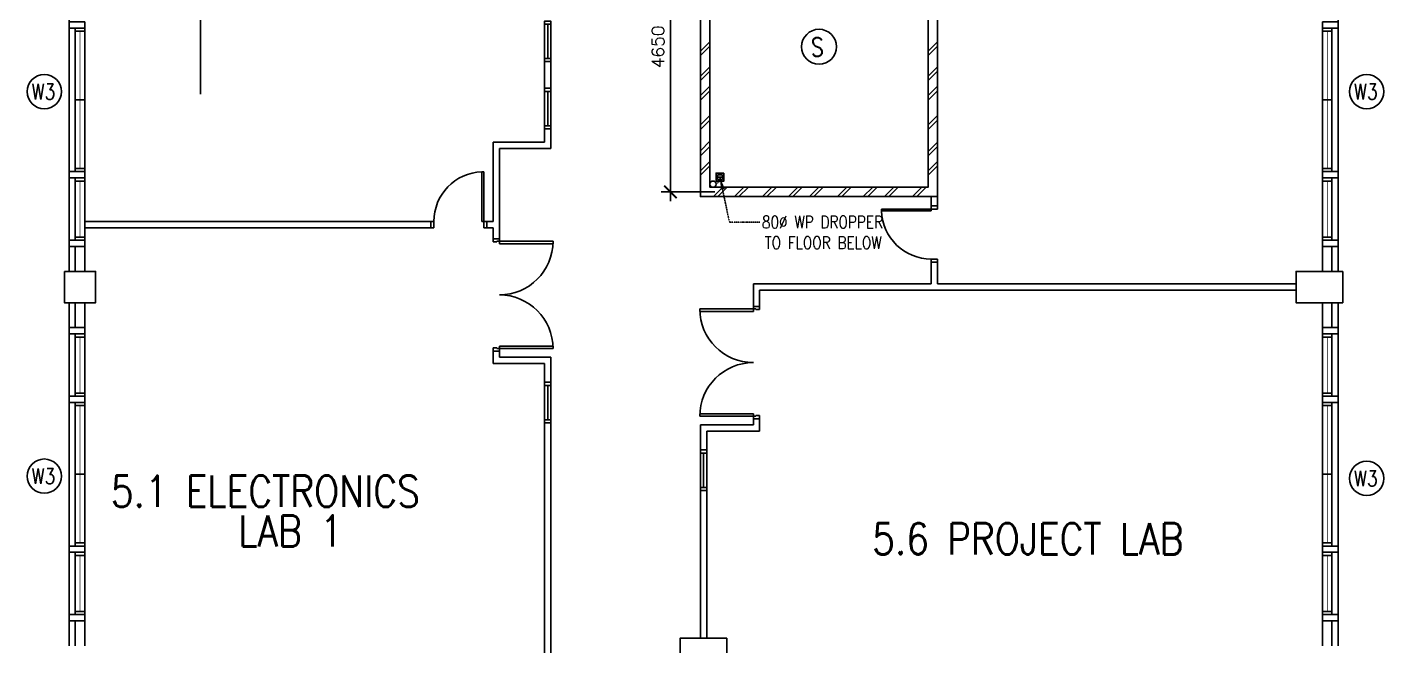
# Model space of a CAD drawing. Extents: x 2266480 to 2632177, y -858634 to -757244.
# Drawn here: x 2508202 to 2529958, y -802174 to -792258 of the extents above; entities that cross this region are included whole.
import ezdxf
from ezdxf.enums import TextEntityAlignment as Align

# ---------------------------------------------------------------- set-up
doc = ezdxf.new("R2010")
doc.units = 0
doc.header["$LTSCALE"] = 10
doc.header["$MEASUREMENT"] = 0
doc.linetypes.add('DIVIDE', pattern=[1.25, 0.5, -0.25, 0, -0.25, 0, -0.25])
doc.layers.get('0').update_dxf_attribs({"linetype": 'CONTINUOUS'})
doc.layers.get('DEFPOINTS').update_dxf_attribs({"linetype": 'CONTINUOUS'})
for name, color, linetype in [('-FF', 240, 'CONTINUOUS'), ('-SPR TEXT', 2, 'CONTINUOUS'), ('AR', 7, 'CONTINUOUS'), ('COL', 3, 'CONTINUOUS'), ('DIM', 7, 'CONTINUOUS'), ('DOOR', 5, 'CONTINUOUS'), ('DR', 7, 'CONTINUOUS'), ('FIT', 5, 'CONTINUOUS'), ('H', 1, 'CONTINUOUS'), ('hatch', 7, 'CONTINUOUS'), ('LINE', 7, 'CONTINUOUS'), ('partition', 7, 'CONTINUOUS'), ('PIPE', 5, 'DIVIDE'), ('stair', 7, 'CONTINUOUS'), ('T25', 7, 'CONTINUOUS'), ('T50', 4, 'CONTINUOUS'), ('WALL', 2, 'CONTINUOUS'), ('WIN', 5, 'CONTINUOUS'), ('WIN-T', 7, 'CONTINUOUS'), ('WP', 50, 'DIVIDE')]:
    doc.layers.add(name, color=color, linetype=linetype)
doc.styles.add('125', font='romans.shx', dxfattribs={"width": 0.9, "height": 225})
doc.styles.add('E', font='ROMANS.SHX', dxfattribs={"width": 0.9})
doc.styles.add('ROMANS', font='romans')
doc.styles.get("Standard").update_dxf_attribs({"font": 'ROMANS.SHX'})
doc.dimstyles.new('STANDARD$0', dxfattribs={"dimscale": 0, "dimtxt": 8, "dimasz": 6, "dimexe": 1, "dimexo": 1, "dimgap": 3, "dimtad": 1, "dimdec": 0, "dimlfac": -1, "dimrnd": 1, "dimzin": 0, "dimdsep": 46, "dimtxsty": 'Standard', "dimcen": 0, "dimclrd": 5, "dimclre": 250, "dimadec": 0, "dimazin": 0, "dimtfac": 1, "dimtdec": 4, "dimtofl": 0, "dimtmove": 0, "dimatfit": 3, "dimfxl": 1, "dimtolj": 1, "dimtzin": 0, "dimarcsym": 0})

# ---------------------------------------------------------------- blocks, each defined once
blk = doc.blocks.new('FG')
at = {"layer": 'LINE', "linetype": 'Continuous'}
for points in [[(0, 0), (50, 0), (50, 100), (0, 100)], [(600, 0), (650, 0), (650, 100), (600, 100)]]:
    blk.add_lwpolyline(points, close=True, dxfattribs=at)
at = {"layer": 'LINE', "color": 5, "linetype": 'Continuous'}
for points in [[(600, 100), (50, 100)], [(50, 0), (600, 0)]]:
    blk.add_lwpolyline(points, dxfattribs=at)
at = {"layer": 'LINE', "color": 1, "linetype": 'Continuous'}
blk.add_lwpolyline([(50, 50), (600, 50)], dxfattribs=at)
blk = doc.blocks.new('D1800-A')
at = {"layer": 'DR'}
for p, q in [((0, 0), (100, 0)), ((0, -50), (0, 0)), ((100, 0), (100, -40)), ((60, -50), (0, -50)), ((100, -40), (60, -40)), ((60, -40), (60, -50)), ((100, -40), (960, -40)), ((100, -80), (100, -40)), ((959, -80), (100, -80)), ((959, -1720), (100, -1720)), ((100, -1720), (100, -1760)), ((60, -1750), (0, -1750)), ((0, -1750), (0, -1800)), ((0, -1800), (100, -1800)), ((60, -1760), (60, -1750)), ((100, -1760), (60, -1760)), ((100, -1760), (960, -1760)), ((100, -1800), (100, -1760))]:
    blk.add_line(p, q, dxfattribs=at)
for centre, start, end in [((100, -40), 270.0001, 0), ((100, -1760), 0, 90)]:
    blk.add_arc(centre, 860, start, end, dxfattribs=at)
blk = doc.blocks.new('D900')
at = {"layer": 'DOOR', "color": 7}
for p, q in [((50, 100), (50, 899)), ((80, 899), (50, 899)), ((80, 100), (80, 899)), ((0, 100), (0, 0)), ((0, 100), (50, 100)), ((0, 0), (50, 0)), ((50, 100), (50, 0)), ((50, 100), (80, 100)), ((850, 100), (850, 0)), ((850, 100), (900, 100)), ((850, 0), (900, 0)), ((900, 100), (900, 0))]:
    blk.add_line(p, q, dxfattribs=at)
blk.add_arc((50, 100), 800, 0, 87.8509, dxfattribs=at)
blk = doc.blocks.new('_ARCHTICK')
at = {"color": 0, "linetype": 'ByBlock', "const_width": 0.15}
blk.add_lwpolyline([(-0.5, -0.5), (0.5, 0.5)], dxfattribs=at)
blk = doc.blocks.new('*D76')
at = {"layer": 'DEFPOINTS', "color": 0, "transparency": 16777216}
for p in [(2519299, -790249), (2518518, -794899), (2519380, -794899)]:
    blk.add_point(p, dxfattribs=at)
at = {"layer": 'DIM', "color": 7, "lineweight": -2, "transparency": 16777216}
for p, q in [((2518518, -790099), (2518518, -795049)), ((2519149, -790249), (2518368, -790249)), ((2519230, -794899), (2518368, -794899))]:
    blk.add_line(p, q, dxfattribs=at)
at = {"layer": 'DIM', "color": 7, "lineweight": -2, "transparency": 16777216, "xscale": 200, "yscale": 200, "zscale": 200}
for p, rotation in [((2518518, -790249), 90), ((2518518, -794899), 270)]:
    blk.add_blockref('_ARCHTICK', p, dxfattribs=dict(at, rotation=rotation))
at = {"layer": 'DIM', "color": 7, "transparency": 16777216, "insert": (2518318, -792574), "char_height": 200, "attachment_point": 5, "rotation": 90, "style": 'ROMANS'}
blk.add_mtext('\\A1;4650', dxfattribs=at)
blk = doc.blocks.new('100FT')
at = {"layer": 'PIPE', "linetype": 'Continuous'}
blk.add_circle((0, 0), 50, dxfattribs=at)
at = {"layer": 'WP', "linetype": 'Continuous'}
for p, q in [((-37, 34), (37, 34)), ((-50, -3), (50, -3)), ((-34, -37), (34, -37))]:
    blk.add_line(p, q, dxfattribs=at)
blk = doc.blocks.new('A$C7CE3714C')
at = {"layer": 'FIT'}
blk.add_lwpolyline([(0, 0), (126, 0), (126, 126), (0, 126)], close=True, dxfattribs=at)
at = {"layer": 'FIT', "xscale": -1}
blk.add_blockref('100FT', (63, 66), dxfattribs=at)
blk = doc.blocks.new('SMOKE DETECTOR')
at = {"layer": '-FF'}
blk.add_circle((0, 0), 280, dxfattribs=at)
at = {"layer": '-FF', "color": 3, "style": 'E', "width": 0.8}
blk.add_text('S', height=300, dxfattribs=at).set_placement((-132, -156))

msp = doc.modelspace()

# ---------------------------------------------------------------- linework, layer by layer
at = {"layer": '-SPR TEXT', "color": 0}
msp.add_circle((2519199.5, -794774.1), 50, dxfattribs=at)
at = {"color": 0}
for p, q in [((2508874.5, -796174.1), (2508874.5, -791074.1)), ((2529224.5, -796174.1), (2529224.5, -791074.1)), ((2515674.5, -794101), (2515674.5, -794301)), ((2515774.5, -794201), (2515774.5, -794299.1)), ((2519948, -796474.1), (2519948, -796734.1)), ((2508874.5, -802174.1), (2508874.5, -796674.1)), ((2529224.5, -802174.1), (2529224.5, -796674.1)), ((2515674.5, -797649.1), (2515674.5, -797449.1)), ((2515774.5, -797549.1), (2515774.5, -797451)), ((2519848, -798534.1), (2519848, -798634.1)), ((2519948, -798534.1), (2519948, -798734.1))]:
    msp.add_line(p, q, dxfattribs=at)
at = {"layer": 'AR', "color": 0}
msp.add_line((2510980.8, -781943.4), (2510980.8, -793334.6), dxfattribs=at)
at = {"layer": 'COL', "color": 0}
for points in [[(2508799.5, -796174.1), (2509299.5, -796174.1), (2509299.5, -796674.1), (2508799.5, -796674.1)], [(2529299.5, -796174.1), (2528549.5, -796174.1), (2528549.5, -796674.1), (2529299.5, -796674.1)], [(2519424.5, -802049.1), (2519424.5, -802799.1), (2518674.5, -802799.1), (2518674.5, -802049.1)]]:
    msp.add_lwpolyline(points, close=True, dxfattribs=at)
at = {"layer": 'H', "color": 0}
for p, q in [((2518999.5, -792642), (2519149.5, -792492)), ((2518999.5, -792712.7), (2519149.5, -792562.7)), ((2522649.5, -792642), (2522799.5, -792492)), ((2522649.5, -792712.7), (2522799.5, -792562.7)), ((2518999.5, -793042), (2519149.5, -792892)), ((2518999.5, -793112.7), (2519149.5, -792962.7)), ((2522649.5, -793042), (2522799.5, -792892)), ((2522649.5, -793112.7), (2522799.5, -792962.7)), ((2518999.5, -793355.4), (2519149.5, -793205.4)), ((2522649.5, -793355.4), (2522799.5, -793205.4)), ((2518999.5, -793426.1), (2519149.5, -793276.1)), ((2522649.5, -793426.1), (2522799.5, -793276.1)), ((2518999.5, -793826.1), (2519149.5, -793676.1)), ((2518999.5, -793896.8), (2519149.5, -793746.8)), ((2522649.5, -793826.1), (2522799.5, -793676.1)), ((2522649.5, -793896.8), (2522799.5, -793746.8)), ((2518999.5, -794237.9), (2519149.5, -794087.9)), ((2518999.5, -794319.6), (2519149.5, -794169.6)), ((2522649.5, -794248.8), (2522799.5, -794098.8)), ((2522649.5, -794319.6), (2522799.5, -794169.6)), ((2518999.5, -794562.3), (2519149.5, -794412.3)), ((2518999.5, -794633), (2519149.5, -794483)), ((2522649.5, -794562.3), (2522799.5, -794412.3)), ((2522649.5, -794633), (2522799.5, -794483))]:
    msp.add_line(p, q, dxfattribs=at)
at = {"layer": 'hatch', "color": 0}
for p, q in [((2519206.1, -794974.1), (2519356.1, -794824.1)), ((2519276.2, -794974.1), (2519426.2, -794824.1)), ((2519545.3, -794974.1), (2519695.3, -794824.1)), ((2519617, -794974.1), (2519767, -794824.1)), ((2519994.2, -794974.1), (2520144.2, -794824.1)), ((2520065.9, -794974.1), (2520215.9, -794824.1)), ((2520408.4, -794974.1), (2520558.4, -794824.1)), ((2520478.4, -794974.1), (2520628.4, -794824.1)), ((2520747.6, -794974.1), (2520897.6, -794824.1)), ((2520819.2, -794974.1), (2520969.2, -794824.1)), ((2521196.5, -794974.1), (2521346.5, -794824.1)), ((2521268.1, -794974.1), (2521418.1, -794824.1)), ((2521610.6, -794974.1), (2521760.6, -794824.1)), ((2521680.6, -794974.1), (2521830.6, -794824.1)), ((2521949.8, -794974.1), (2522099.8, -794824.1)), ((2522021.4, -794974.1), (2522171.4, -794824.1)), ((2522398.7, -794974.1), (2522548.7, -794824.1)), ((2522470.3, -794974.1), (2522620.3, -794824.1))]:
    msp.add_line(p, q, dxfattribs=at)
at = {"layer": 'partition', "color": 0}
for p, q in [((2516499.5, -794101), (2515674.5, -794101)), ((2515674.5, -794101), (2515674.5, -795199.1)), ((2516499.5, -794101), (2515674.5, -794101)), ((2516599.5, -794201), (2515774.5, -794201)), ((2515774.5, -794201), (2515774.5, -795199.1)), ((2516599.5, -794201), (2515774.5, -794201)), ((2509124.5, -795374.1), (2514674.5, -795374.1)), ((2509124.5, -795374.1), (2509124.5, -795474.1)), ((2515574.5, -795374.1), (2515674.5, -795374.1)), ((2515574.5, -795374.1), (2515674.5, -795374.1)), ((2509124.5, -795474.1), (2514674.5, -795474.1)), ((2515574.5, -795474.1), (2515674.5, -795474.1)), ((2519848, -796374.1), (2522699.5, -796374.1)), ((2519948, -796474.1), (2528549.5, -796474.1)), ((2522799.5, -796374.1), (2528549.5, -796374.1)), ((2516599.5, -797549.1), (2515774.5, -797549.1)), ((2516499.5, -797649.1), (2515674.5, -797649.1)), ((2518999.5, -798634.1), (2519848, -798634.1)), ((2519099.5, -798734.1), (2519948, -798734.1))]:
    msp.add_line(p, q, dxfattribs=at)
at = {"layer": 'stair', "color": 0}
for p, q in [((2516499.5, -792759.7), (2516499.5, -793288.5)), ((2516599.5, -792759.7), (2516599.5, -793288.5)), ((2516499.5, -793838.5), (2516499.5, -794101)), ((2516599.5, -793838.5), (2516599.5, -794201)), ((2522699.5, -794974.1), (2522699.5, -795124.1)), ((2522799.5, -794974.1), (2522799.5, -795124.1)), ((2515674.5, -795199.1), (2515674.5, -795374.1)), ((2515674.5, -795199.1), (2515674.5, -795374.1)), ((2515774.5, -795199.1), (2515774.5, -795474.1)), ((2515774.5, -795199.1), (2515774.5, -795474.1)), ((2515674.5, -795649.1), (2515674.5, -795474.1)), ((2515774.5, -795649.1), (2515774.5, -795474.1)), ((2522699.5, -796024.1), (2522699.5, -796374.1)), ((2522799.5, -796024.1), (2522799.5, -796374.1)), ((2519848, -796734.1), (2519848, -796374.1)), ((2516599.5, -797549.1), (2516599.5, -797999.1)), ((2516499.5, -797649.1), (2516499.5, -797999.1)), ((2516499.5, -798549.1), (2516499.5, -802424.1)), ((2516599.5, -798549.1), (2516599.5, -802424.1)), ((2518999.5, -798634.1), (2518999.5, -799084.1)), ((2519099.5, -798734.1), (2519099.5, -799084.1)), ((2518999.5, -799634.1), (2518999.5, -802049.1)), ((2519099.5, -799634.1), (2519099.5, -802049.1))]:
    msp.add_line(p, q, dxfattribs=at)
at = {"layer": 'WALL', "color": 0}
for p, q in [((2508974.5, -796174.1), (2508974.5, -795774.1)), ((2509124.5, -796174.1), (2509124.5, -795774.1)), ((2528974.5, -796174.1), (2528974.5, -795774.1)), ((2529124.5, -796174.1), (2529124.5, -795774.1)), ((2508974.5, -797074.1), (2508974.5, -796674.1)), ((2509124.5, -797074.1), (2509124.5, -796674.1)), ((2528974.5, -797074.1), (2528974.5, -796674.1)), ((2529124.5, -797074.1), (2529124.5, -796674.1)), ((2508974.5, -802174.1), (2508974.5, -801774.1)), ((2509124.5, -802174.1), (2509124.5, -801774.1)), ((2528974.5, -802174.1), (2528974.5, -801774.1)), ((2529124.5, -802174.1), (2529124.5, -801774.1))]:
    msp.add_line(p, q, dxfattribs=at)
for points in [[(2518999.5, -790724.1), (2518999.5, -794974.1), (2522799.5, -794974.1), (2522799.5, -790174.1), (2521049.5, -790174.1)], [(2519149.5, -790724.1), (2519149.5, -794824.1), (2522649.5, -794824.1), (2522649.5, -790324.1), (2521049.5, -790324.1)]]:
    msp.add_lwpolyline(points, dxfattribs=at)
for points in [[(2508874.5, -792174.1), (2509124.5, -792174.1), (2509124.5, -792274.1), (2508874.5, -792274.1)], [(2529224.5, -792174.1), (2528974.5, -792174.1), (2528974.5, -792274.1), (2529224.5, -792274.1)], [(2508874.5, -794574.1), (2509124.5, -794574.1), (2509124.5, -794674.1), (2508874.5, -794674.1)], [(2529224.5, -794574.1), (2528974.5, -794574.1), (2528974.5, -794674.1), (2529224.5, -794674.1)], [(2508874.5, -795674.1), (2509124.5, -795674.1), (2509124.5, -795774.1), (2508874.5, -795774.1)], [(2529224.5, -795674.1), (2528974.5, -795674.1), (2528974.5, -795774.1), (2529224.5, -795774.1)], [(2508874.5, -797074.1), (2509124.5, -797074.1), (2509124.5, -797174.1), (2508874.5, -797174.1)], [(2529224.5, -797074.1), (2528974.5, -797074.1), (2528974.5, -797174.1), (2529224.5, -797174.1)], [(2508874.5, -798174.1), (2509124.5, -798174.1), (2509124.5, -798274.1), (2508874.5, -798274.1)], [(2529224.5, -798174.1), (2528974.5, -798174.1), (2528974.5, -798274.1), (2529224.5, -798274.1)], [(2508874.5, -800574.1), (2509124.5, -800574.1), (2509124.5, -800674.1), (2508874.5, -800674.1)], [(2529224.5, -800574.1), (2528974.5, -800574.1), (2528974.5, -800674.1), (2529224.5, -800674.1)], [(2508874.5, -801674.1), (2509124.5, -801674.1), (2509124.5, -801774.1), (2508874.5, -801774.1)], [(2529224.5, -801674.1), (2528974.5, -801674.1), (2528974.5, -801774.1), (2529224.5, -801774.1)]]:
    msp.add_lwpolyline(points, close=True, dxfattribs=at)
at = {"layer": 'WIN', "color": 0}
for p, q in [((2508974.5, -794574.1), (2508974.5, -792274.1)), ((2508974.5, -792324.1), (2509124.5, -792324.1)), ((2509124.5, -794574.1), (2509124.5, -792274.1)), ((2528974.5, -794574.1), (2528974.5, -792274.1)), ((2529124.5, -792324.1), (2528974.5, -792324.1)), ((2529124.5, -794574.1), (2529124.5, -792274.1)), ((2508974.5, -793424.1), (2509124.5, -793424.1)), ((2529124.5, -793424.1), (2528974.5, -793424.1)), ((2508974.5, -794524.1), (2509124.5, -794524.1)), ((2529124.5, -794524.1), (2528974.5, -794524.1)), ((2508974.5, -795674.1), (2508974.5, -794674.1)), ((2508974.5, -794724.1), (2509124.5, -794724.1)), ((2509124.5, -795674.1), (2509124.5, -794674.1)), ((2528974.5, -795674.1), (2528974.5, -794674.1)), ((2529124.5, -794724.1), (2528974.5, -794724.1)), ((2529124.5, -795674.1), (2529124.5, -794674.1)), ((2508974.5, -795624.1), (2509124.5, -795624.1)), ((2529124.5, -795624.1), (2528974.5, -795624.1)), ((2508974.5, -798174.1), (2508974.5, -797174.1)), ((2508974.5, -797224.1), (2509124.5, -797224.1)), ((2509124.5, -798174.1), (2509124.5, -797174.1)), ((2528974.5, -798174.1), (2528974.5, -797174.1)), ((2529124.5, -797224.1), (2528974.5, -797224.1)), ((2529124.5, -798174.1), (2529124.5, -797174.1)), ((2508974.5, -798124.1), (2509124.5, -798124.1)), ((2529124.5, -798124.1), (2528974.5, -798124.1)), ((2508974.5, -800574.1), (2508974.5, -798274.1)), ((2508974.5, -798324.1), (2509124.5, -798324.1)), ((2509124.5, -800574.1), (2509124.5, -798274.1)), ((2528974.5, -800574.1), (2528974.5, -798274.1)), ((2529124.5, -798324.1), (2528974.5, -798324.1)), ((2529124.5, -800574.1), (2529124.5, -798274.1)), ((2508974.5, -799424.1), (2509124.5, -799424.1)), ((2529124.5, -799424.1), (2528974.5, -799424.1)), ((2508974.5, -800524.1), (2509124.5, -800524.1)), ((2529124.5, -800524.1), (2528974.5, -800524.1)), ((2508974.5, -801674.1), (2508974.5, -800674.1)), ((2508974.5, -800724.1), (2509124.5, -800724.1)), ((2509124.5, -801674.1), (2509124.5, -800674.1)), ((2528974.5, -801674.1), (2528974.5, -800674.1)), ((2529124.5, -800724.1), (2528974.5, -800724.1)), ((2529124.5, -801674.1), (2529124.5, -800674.1)), ((2508974.5, -801624.1), (2509124.5, -801624.1)), ((2529124.5, -801624.1), (2528974.5, -801624.1))]:
    msp.add_line(p, q, dxfattribs=at)
at = {"layer": 'WIN', "color": 0, "const_width": 10, "flags": 128}
for points in [[(2509049.5, -794524.1), (2509049.5, -792324.1)], [(2529049.5, -794524.1), (2529049.5, -792324.1)], [(2509049.5, -794724.1), (2509049.5, -795624.1)], [(2529049.5, -794724.1), (2529049.5, -795624.1)], [(2509049.5, -798124.1), (2509049.5, -797224.1)], [(2529049.5, -798124.1), (2529049.5, -797224.1)], [(2509049.5, -800524.1), (2509049.5, -798324.1)], [(2529049.5, -800524.1), (2529049.5, -798324.1)], [(2509049.5, -800724.1), (2509049.5, -801624.1)], [(2529049.5, -800724.1), (2529049.5, -801624.1)]]:
    msp.add_lwpolyline(points, dxfattribs=at)
at = {"layer": 'WIN-T', "color": 0}
for centre in [(2508476.9, -793290.9), (2529682.9, -793290.9), (2508476.9, -799454.2), (2529682.9, -799490.6)]:
    msp.add_circle(centre, 275, dxfattribs=at)
at = {"layer": 'WP', "color": 0}
for p, q in [((2519249.5, -794774.1), (2519312.5, -794724.1)), ((2519312.5, -794663.8), (2519463, -795381.5)), ((2519312.5, -794663.8), (2519463, -795381.5)), ((2519463, -795381.5), (2519952.1, -795381.5)), ((2519463, -795381.5), (2519952.1, -795381.5))]:
    msp.add_line(p, q, dxfattribs=at)
msp.add_solid([(2519326.1, -794866.1), (2519391, -794850.8), (2519312.5, -794663.8)], dxfattribs=at)

# ---------------------------------------------------------------- block references
at = {"layer": '-FF', "color": 0}
msp.add_blockref('SMOKE DETECTOR', (2520900.7, -792572.6), dxfattribs=at)
at = {"layer": 'LINE', "color": 0, "xscale": -1, "rotation": 270}
for p in [(2516499.5, -792809.7), (2516499.5, -793888.5), (2516499.5, -798599.1), (2518999.5, -799684.1)]:
    msp.add_blockref('FG', p, dxfattribs=at)
at = {"layer": 'stair', "color": 0, "xscale": -1}
for name, p, rotation in [('D900', (2515574.5, -795474.1), 359.9999999199587), ('D900', (2522799.5, -795124.1), 90), ('D1800-A', (2515674.5, -797449.1), 180)]:
    msp.add_blockref(name, p, dxfattribs=dict(at, rotation=rotation))
at = {"layer": 'stair', "color": 0, "rotation": 180}
msp.add_blockref('D1800-A', (2519948, -798534.1), dxfattribs=at)
at = {"layer": 'T25', "color": 0, "rotation": 180}
msp.add_blockref('A$C7CE3714C', (2519375.5, -794598.1), dxfattribs=at)

# ---------------------------------------------------------------- texts
at = {"layer": 'T50', "color": 0, "style": 'ROMANS', "width": 0.85}
for s, p in [('5.1 ELECTRONICS', (2509544.9, -799946.2)), ('LAB 1', (2511589, -800583.5))]:
    msp.add_text(s, height=500, dxfattribs=at).set_placement(p)
msp.add_text('5.6 PROJECT LAB', height=500, dxfattribs=at).set_placement((2524248.3, -800457.9), align=Align.MIDDLE)
at = {"layer": 'WIN-T', "color": 0, "style": 'ROMANS', "width": 0.8}
for p in [(2508276.1, -793416.7), (2529482.2, -793416.7), (2508276.1, -799580), (2529482.2, -799616.4)]:
    msp.add_text('W3', height=250, dxfattribs=at).set_placement(p)
at = {"layer": 'WP', "color": 0, "style": '125', "width": 0.8}
for s, p in [('80%%C WP DROPPER', (2519985, -795482)), ('TO FLOOR BELOW', (2520031, -795813.6))]:
    msp.add_text(s, height=200, dxfattribs=at).set_placement(p)

# ---------------------------------------------------------------- dimensions: what is measured, and where the dimension line sits
at = {"layer": 'DIM', "color": 0}
dim = msp.add_linear_dim(base=(2518517.9, -794899.1), p1=(2519299.5, -790249.1), p2=(2519380.2, -794899.1), angle=90, dimstyle='STANDARD$0', override={"dimscale": 100, "dimtxt": 2, "dimasz": 2, "dimexe": 1.5, "dimexo": 1.5, "dimgap": 1, "dimtxsty": 'ROMANS', "dimblk": 'ARCHTICK', "dimdle": 1.5, "dimclrd": 7, "dimclre": 7, "dimclrt": 7, "dimtdec": 0, "dimtmove": 2}, dxfattribs=at)
dim.commit()
dim.dimension.update_dxf_attribs({"geometry": '*D76', "text_midpoint": (2518317.9, -792574.1)})

doc.saveas('drawing.dxf')
